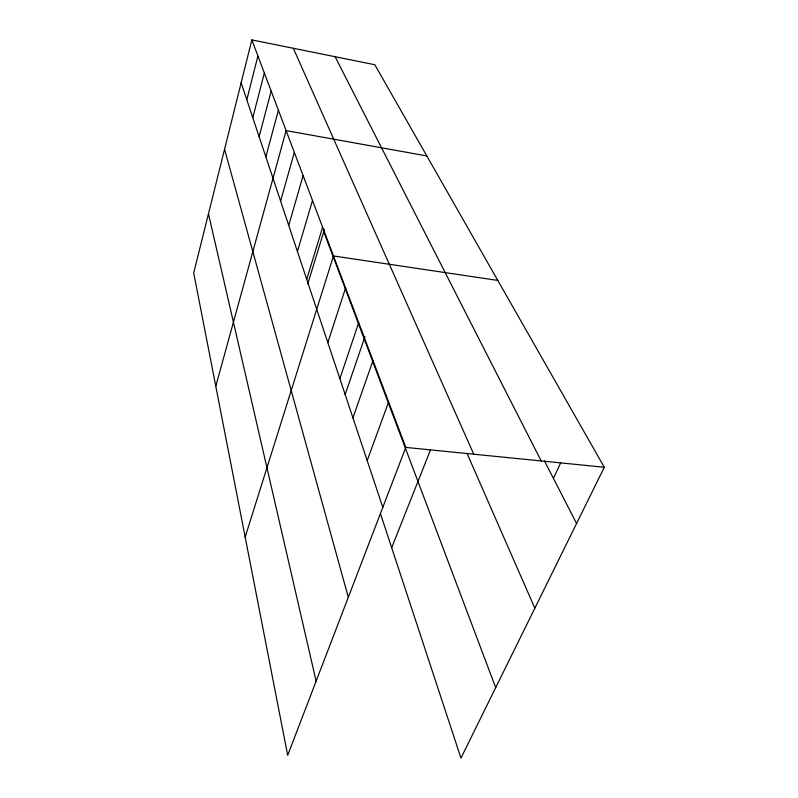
<?xml version="1.0" encoding="UTF-8"?>
<svg xmlns="http://www.w3.org/2000/svg" width="798" height="798" viewBox="0 0 798 798"><rect width="100%" height="100%" fill="white"/><g stroke="black" fill="none" stroke-linecap="round" stroke-linejoin="round"><path stroke-width="1.2" d="M251.849 39.9L193.705 272.926L287.689 755.317L405.803 447.409L251.849 39.9L374.831 64.738L604.295 467.249L460.965 758.1L380.776 514.61M246.801 99.76L257.924 55.98M252.796 117.695L264.347 73.007M259.131 136.697L271.17 91.052M265.854 156.857L278.412 110.214M215.789 386.272L286.113 130.613L426.82 155.939M280.617 201.096L294.332 152.368M288.736 225.435L303.11 175.6M297.415 251.45L312.517 200.488M306.721 279.34L322.611 227.201M307.769 283.928L324.477 229.315M245.166 537.084L333.474 255.959L497.792 280.427M327.828 342.611L345.574 287.978M339.858 378.671L358.701 322.731M345.145 394.571L364.975 336.616M352.935 417.853L373.005 360.586M367.19 460.596L388.636 401.963M391.668 547.707L430.491 449.952M553.413 478.361L560.785 462.621M405.803 447.409L604.295 467.249M544.465 460.915L576.575 523.508M335.12 56.718L541.194 460.945M293.315 48.279L473.753 454.202M467 453.314L534.84 608.196M323.759 231.669L495.698 687.627M241.146 82.783L382.801 507.378M224.557 149.266L348.307 597.283M208.458 213.804L316.128 681.203"/></g></svg>
